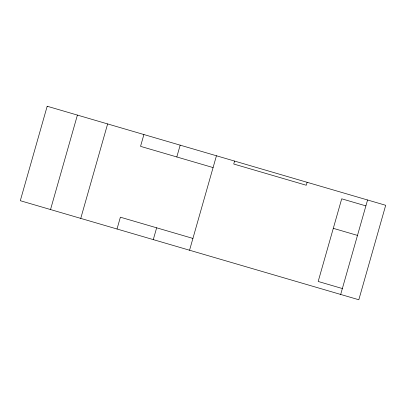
<?xml version="1.0" encoding="UTF-8"?>
<svg xmlns="http://www.w3.org/2000/svg" width="406" height="406" viewBox="0 0 406 406"><rect width="100%" height="100%" fill="white"/><g stroke="black" fill="none" stroke-linecap="round" stroke-linejoin="round"><path stroke-width="0.61" d="M50.527 209.552L77.409 115.091M80.748 218.398L107.631 123.931M117.019 229.009L120.379 217.2L192.921 238.423M143.902 134.543L140.542 146.353L213.079 167.576M153.29 239.621L156.65 227.812M176.813 156.965L180.173 145.155M189.556 250.233L216.444 155.767M234.577 161.075L233.734 164.029L306.276 185.253L307.114 182.299M340.68 294.446L367.567 199.985M365.887 205.888L341.705 198.813L318.182 281.47L342.365 288.544M333.306 228.334L357.483 235.409M47.182 106.245L20.3 200.706L358.818 299.755L385.7 205.294L47.182 106.245"/></g></svg>
